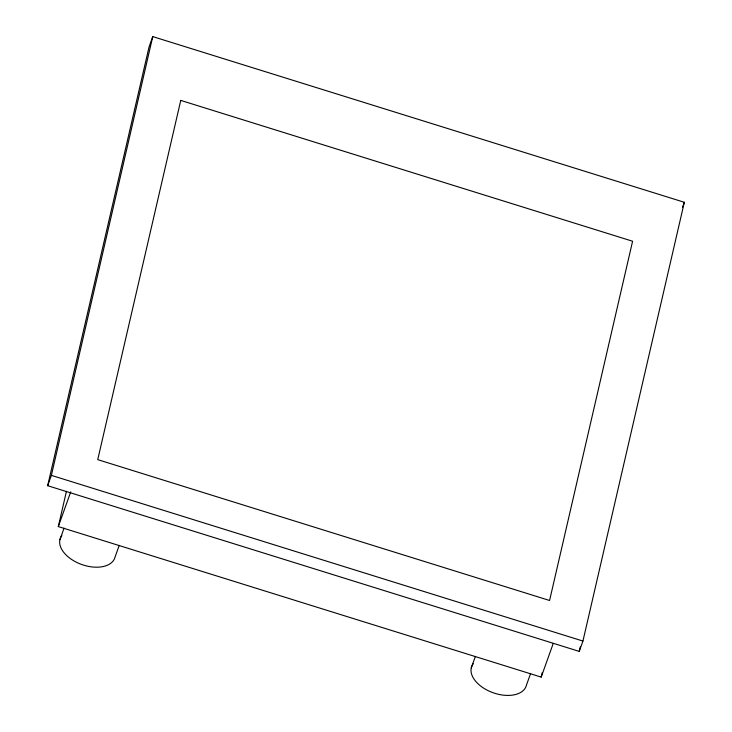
<?xml version="1.0" encoding="UTF-8"?>
<svg xmlns="http://www.w3.org/2000/svg" width="732" height="732" viewBox="0 0 732 732"><rect width="100%" height="100%" fill="white"/><g stroke="black" fill="none" stroke-linecap="round" stroke-linejoin="round"><path stroke-width="1.1" d="M47.672 485.7L149.063 46.93L152.759 36.6L684.328 202.288L582.937 641.058L579.241 651.398L47.672 485.7L51.377 475.37L152.759 36.6M553.264 643.391L541.195 677.1L58.304 526.582L66.438 491.346M541.195 677.1L542.202 672.726M579.241 651.398L580.266 646.942M58.304 526.582L70.748 491.812M59.933 539.649L64.05 528.147M119.234 545.349L115.116 556.851A28.951 17.257 19.7 0 1 80.053 563.878A28.951 17.257 19.7 0 1 61.881 535.568M471.28 667.868L475.397 656.366M682.471 207.458L684.328 202.288M530.59 673.568L526.464 685.07A28.951 17.257 19.7 0 1 491.401 692.097A28.951 17.257 19.7 0 1 473.229 663.796M51.377 475.37L582.937 641.058M180.749 100.403L97.74 459.641L549.586 600.487L632.594 241.24L180.749 100.403"/></g></svg>
